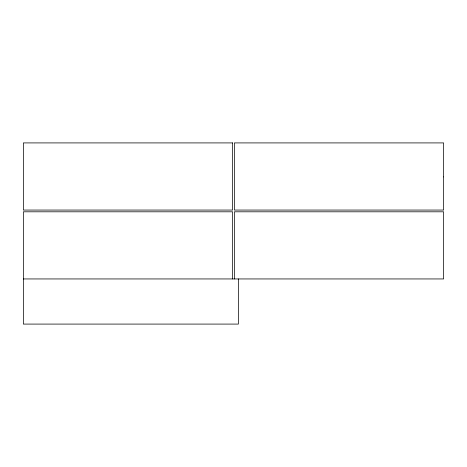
<?xml version="1.0" encoding="UTF-8"?>
<svg xmlns="http://www.w3.org/2000/svg" width="467" height="467" viewBox="0 0 467 467"><rect width="100%" height="100%" fill="white"/><g stroke="black" fill="none" stroke-linecap="round" stroke-linejoin="round"><path stroke-width="0.7" d="M232.63 278.945L232.63 211.802L23.35 211.802L23.35 324.086L238.392 324.086L238.392 278.945M23.35 278.945L443.65 278.945L443.65 211.802L234.37 211.802L234.37 278.945M443.65 176.923L443.65 210.057L234.37 210.057L234.37 142.914L443.65 142.914L443.65 176.923M232.63 142.914L23.35 142.914L23.35 210.057L232.63 210.057L232.63 142.914"/></g></svg>
